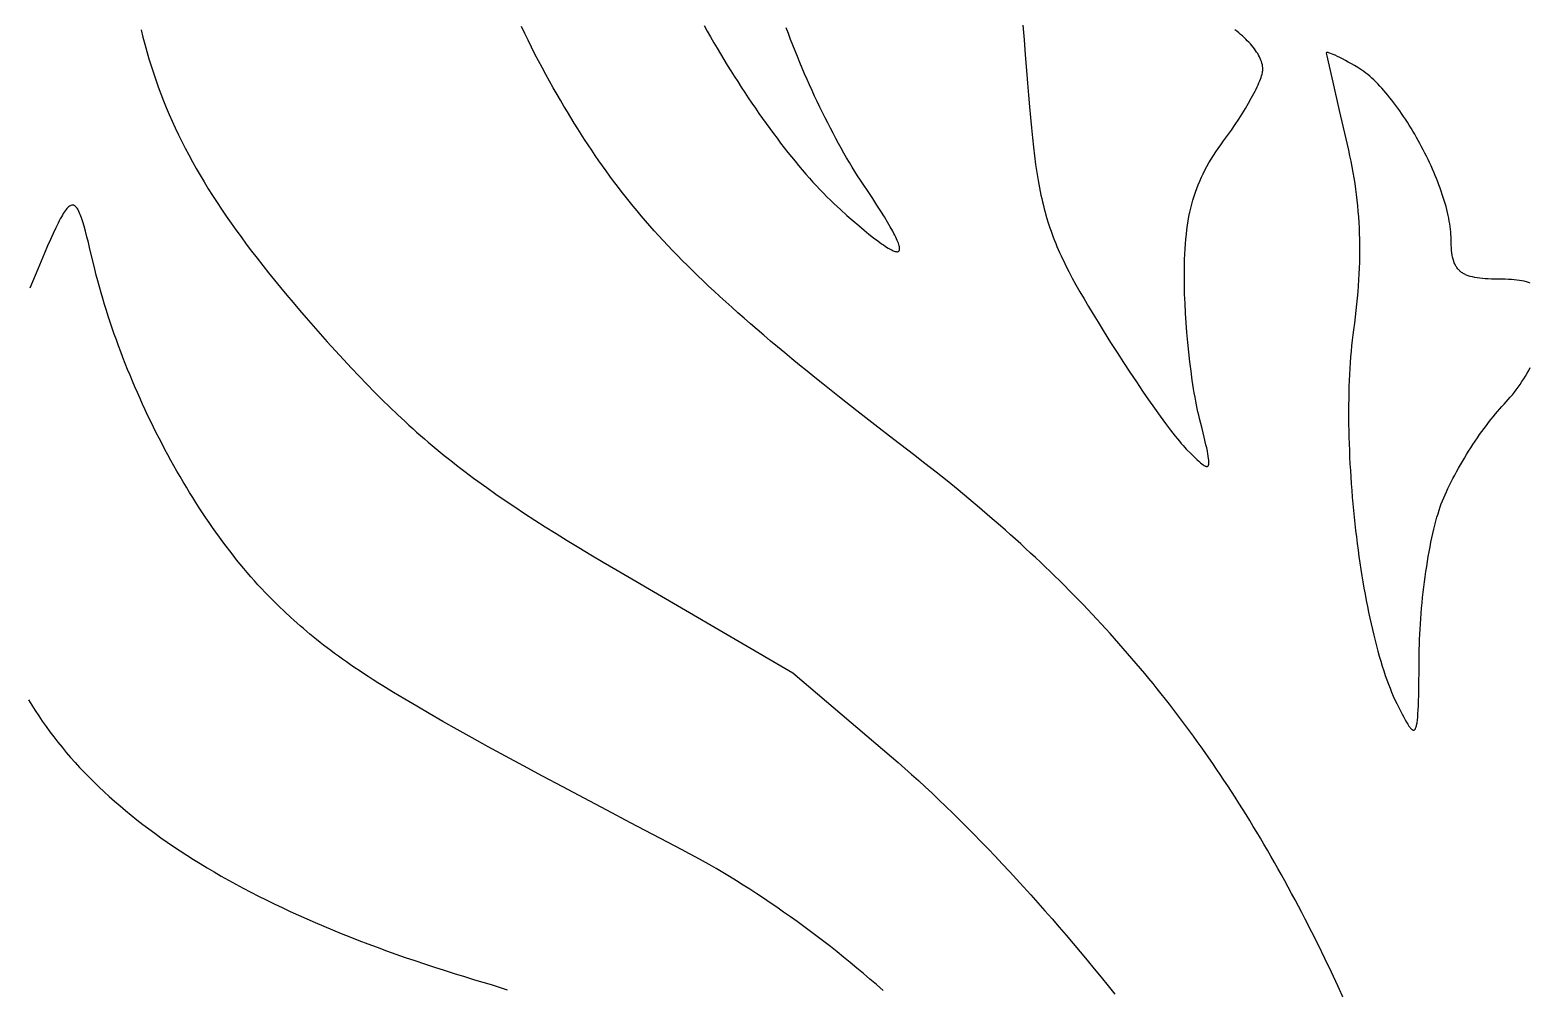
# Model space of a CAD drawing. Extents: x -452 to 452, y -1000 to 1000.
# Drawn here: x -269.8 to 85.6, y 83.6 to 310.8 of the extents above; entities that cross this region are included whole.
import ezdxf

# ---------------------------------------------------------------- set-up
doc = ezdxf.new("R2010")
doc.units = 0
doc.layers.add('LAYER_1', color=18, linetype='CONTINUOUS')

msp = doc.modelspace()

# ---------------------------------------------------------------- linework, layer by layer
at = {"layer": 'LAYER_1'}
for points in [[(-243.52, 310.83), (-243.08, 309.09), (-242.63, 307.36), (-242.16, 305.64), (-241.66, 303.94), (-241.14, 302.26), (-240.6, 300.58), (-240.04, 298.92), (-239.45, 297.27), (-238.84, 295.62), (-238.21, 293.99), (-237.55, 292.36), (-236.86, 290.75), (-236.15, 289.13), (-235.42, 287.52), (-234.66, 285.92), (-233.87, 284.32), (-233.05, 282.72), (-232.21, 281.12), (-231.34, 279.52), (-230.45, 277.92), (-229.52, 276.32), (-228.56, 274.71), (-227.58, 273.11), (-226.56, 271.49), (-225.52, 269.88), (-224.44, 268.25), (-223.34, 266.62), (-222.2, 264.98), (-221.03, 263.33), (-219.83, 261.67), (-218.59, 260), (-217.32, 258.31), (-216.02, 256.62), (-214.69, 254.91), (-213.32, 253.18), (-211.91, 251.44), (-210.47, 249.68), (-209, 247.9), (-207.49, 246.11), (-205.94, 244.29), (-204.36, 242.46), (-202.74, 240.6), (-201.08, 238.72), (-199.38, 236.81), (-197.45, 234.68), (-195.56, 232.6), (-193.69, 230.59), (-191.84, 228.64), (-190.01, 226.73), (-188.19, 224.88), (-186.38, 223.07), (-184.58, 221.31), (-182.77, 219.59), (-180.96, 217.9), (-180.05, 217.07), (-179.14, 216.24), (-178.23, 215.42), (-177.31, 214.61), (-176.38, 213.81), (-175.45, 213.01), (-174.52, 212.22), (-173.58, 211.43), (-172.63, 210.65), (-171.68, 209.87), (-170.72, 209.1), (-169.75, 208.33), (-168.77, 207.56), (-167.78, 206.79), (-166.78, 206.03), (-165.77, 205.27), (-164.75, 204.5), (-163.72, 203.74), (-161.62, 202.22), (-159.46, 200.7), (-157.25, 199.17), (-154.98, 197.64), (-152.64, 196.08), (-150.23, 194.52), (-147.74, 192.93), (-145.18, 191.32), (-142.53, 189.69), (-139.79, 188.02), (-136.96, 186.32), (-134.03, 184.59), (-131, 182.81), (-89.07, 158.33), (-65.69, 138.38), (-64.12, 137.03), (-62.53, 135.65), (-60.94, 134.22), (-59.33, 132.77), (-57.72, 131.28), (-56.09, 129.76), (-54.46, 128.21), (-52.81, 126.63), (-51.16, 125.02), (-49.5, 123.38), (-47.84, 121.72), (-46.17, 120.03), (-44.5, 118.31), (-42.82, 116.57), (-41.13, 114.81), (-39.45, 113.02), (-37.76, 111.21), (-36.08, 109.38), (-34.39, 107.53), (-32.7, 105.67), (-31.02, 103.78), (-29.33, 101.88), (-27.65, 99.96), (-25.97, 98.02), (-24.3, 96.07), (-22.63, 94.11), (-20.96, 92.13), (-19.3, 90.15), (-17.65, 88.15), (-16.01, 86.14), (-14.37, 84.12), (-12.75, 82.09)], [(41.6, 80.78), (40.08, 84.07), (38.55, 87.33), (37.01, 90.54), (35.46, 93.71), (33.9, 96.84), (32.32, 99.93), (31.53, 101.46), (30.74, 102.98), (29.94, 104.49), (29.13, 105.99), (28.32, 107.48), (27.51, 108.96), (26.7, 110.44), (25.88, 111.9), (25.06, 113.36), (24.23, 114.8), (23.4, 116.24), (22.57, 117.67), (21.73, 119.09), (20.88, 120.5), (20.04, 121.9), (19.19, 123.3), (18.33, 124.69), (17.47, 126.06), (16.6, 127.43), (15.74, 128.8), (14.86, 130.15), (13.98, 131.5), (13.1, 132.84), (12.21, 134.17), (11.32, 135.49), (10.42, 136.81), (9.51, 138.12), (8.6, 139.42), (7.69, 140.72), (6.77, 142.01), (5.85, 143.29), (4.91, 144.56), (3.98, 145.83), (3.04, 147.09), (2.09, 148.35), (1.14, 149.59), (0.18, 150.84), (-0.78, 152.07), (-1.75, 153.3), (-2.73, 154.53), (-3.71, 155.74), (-4.7, 156.95), (-5.69, 158.16), (-6.69, 159.36), (-7.7, 160.56), (-8.71, 161.74), (-9.73, 162.93), (-10.76, 164.11), (-11.79, 165.28), (-12.83, 166.45), (-13.87, 167.61), (-14.92, 168.77), (-15.98, 169.92), (-17.05, 171.07), (-18.12, 172.22), (-19.2, 173.36), (-20.29, 174.49), (-21.38, 175.62), (-22.48, 176.75), (-23.59, 177.87), (-24.7, 178.99), (-25.83, 180.1), (-26.96, 181.21), (-28.09, 182.32), (-29.24, 183.42), (-30.39, 184.52), (-31.55, 185.62), (-32.72, 186.71), (-33.9, 187.8), (-35.08, 188.89), (-36.27, 189.97), (-37.47, 191.05), (-38.68, 192.13), (-39.89, 193.2), (-42.35, 195.34), (-44.84, 197.47), (-47.36, 199.59), (-49.92, 201.7), (-52.52, 203.81), (-55.14, 205.9), (-57.81, 207.99), (-60.51, 210.08), (-65.17, 213.66), (-69.64, 217.12), (-73.92, 220.46), (-78.01, 223.69), (-81.93, 226.81), (-83.83, 228.33), (-85.68, 229.83), (-87.49, 231.31), (-89.27, 232.76), (-91, 234.2), (-92.7, 235.61), (-94.35, 237), (-95.97, 238.38), (-97.56, 239.73), (-99.11, 241.07), (-100.62, 242.39), (-102.1, 243.7), (-103.55, 244.99), (-104.97, 246.27), (-106.36, 247.53), (-107.71, 248.79), (-109.04, 250.03), (-110.34, 251.26), (-111.61, 252.48), (-112.85, 253.69), (-114.07, 254.9), (-115.26, 256.09), (-116.42, 257.28), (-117.57, 258.47), (-118.69, 259.65), (-119.79, 260.82), (-120.87, 261.99), (-121.92, 263.16), (-122.96, 264.33), (-123.98, 265.5), (-124.98, 266.67), (-125.96, 267.84), (-126.93, 269.01), (-127.88, 270.18), (-128.82, 271.36), (-129.74, 272.54), (-130.65, 273.72), (-131.55, 274.92), (-132.44, 276.12), (-133.31, 277.32), (-134.18, 278.54), (-135.04, 279.76), (-135.89, 281), (-136.73, 282.24), (-137.57, 283.5), (-138.4, 284.77), (-139.22, 286.05), (-140.04, 287.35), (-140.86, 288.66), (-141.68, 289.99), (-142.49, 291.34), (-143.3, 292.7), (-144.12, 294.08), (-144.93, 295.48), (-145.84, 297.06), (-146.73, 298.65), (-147.61, 300.24), (-148.48, 301.84), (-149.33, 303.45), (-150.17, 305.06), (-151, 306.68), (-151.81, 308.31), (-152.61, 309.94), (-153.4, 311.57)], [(-110.12, 311.8), (-109.36, 310.45), (-108.59, 309.1), (-107.81, 307.75), (-107.02, 306.41), (-106.22, 305.07), (-105.42, 303.74), (-104.61, 302.42), (-103.79, 301.11), (-102.97, 299.8), (-102.14, 298.51), (-101.31, 297.22), (-100.47, 295.95), (-99.63, 294.69), (-98.79, 293.43), (-97.94, 292.2), (-97.09, 290.97), (-96.24, 289.76), (-95.39, 288.56), (-94.53, 287.38), (-93.67, 286.22), (-92.82, 285.07), (-91.96, 283.94), (-91.1, 282.83), (-90.25, 281.74), (-89.39, 280.67), (-88.54, 279.62), (-87.69, 278.59), (-86.84, 277.58), (-85.99, 276.6), (-85.15, 275.64), (-84.31, 274.7), (-83.47, 273.79), (-82.64, 272.9), (-81.82, 272.04), (-81, 271.2), (-80.18, 270.39), (-79.38, 269.62), (-78.58, 268.87), (-77.78, 268.15), (-76.25, 266.79), (-74.81, 265.53), (-73.46, 264.38), (-72.2, 263.32), (-71.03, 262.35), (-69.94, 261.49), (-68.94, 260.73), (-68.03, 260.06), (-67.61, 259.77), (-67.21, 259.5), (-66.84, 259.25), (-66.48, 259.03), (-66.15, 258.84), (-65.84, 258.67), (-65.55, 258.52), (-65.28, 258.4), (-65.03, 258.31), (-64.81, 258.23), (-64.61, 258.19), (-64.43, 258.17), (-64.27, 258.17), (-64.13, 258.2), (-64.07, 258.22), (-64.02, 258.25), (-63.97, 258.29), (-63.93, 258.33), (-63.89, 258.38), (-63.85, 258.44), (-63.81, 258.57), (-63.78, 258.72), (-63.77, 258.9), (-63.79, 259.11), (-63.83, 259.33), (-63.89, 259.59), (-63.97, 259.87), (-64.07, 260.17), (-64.2, 260.5), (-64.34, 260.86), (-64.51, 261.24), (-64.7, 261.65), (-64.91, 262.08), (-65.15, 262.53), (-65.4, 263.02), (-65.98, 264.05), (-66.64, 265.2), (-67.38, 266.44), (-68.22, 267.78), (-69.14, 269.23), (-70.14, 270.77), (-71.23, 272.42), (-72.41, 274.17), (-73.06, 275.15), (-73.72, 276.16), (-74.37, 277.19), (-75.03, 278.25), (-75.68, 279.33), (-76.33, 280.43), (-76.98, 281.56), (-77.62, 282.7), (-78.27, 283.86), (-78.91, 285.05), (-79.55, 286.25), (-80.18, 287.47), (-80.81, 288.7), (-81.44, 289.95), (-82.06, 291.21), (-82.68, 292.49), (-83.29, 293.78), (-83.9, 295.08), (-84.5, 296.39), (-85.1, 297.72), (-85.69, 299.05), (-86.27, 300.39), (-86.85, 301.73), (-87.41, 303.08), (-87.97, 304.44), (-88.53, 305.8), (-89.07, 307.17), (-89.61, 308.54), (-90.13, 309.91), (-90.65, 311.28)], [(-34.6, 311.89), (-34.29, 308.45), (-33.99, 304.87), (-33.7, 301.14), (-33.47, 298.13), (-33.24, 295.28), (-33.01, 292.57), (-32.78, 289.99), (-32.55, 287.54), (-32.31, 285.21), (-32.06, 283), (-31.8, 280.88), (-31.53, 278.87), (-31.24, 276.94), (-31.09, 276.01), (-30.93, 275.1), (-30.78, 274.2), (-30.61, 273.32), (-30.44, 272.46), (-30.27, 271.62), (-30.09, 270.79), (-29.9, 269.97), (-29.71, 269.17), (-29.51, 268.37), (-29.3, 267.59), (-29.08, 266.82), (-28.86, 266.05), (-28.63, 265.3), (-28.39, 264.55), (-28.15, 263.81), (-27.89, 263.07), (-27.63, 262.33), (-27.36, 261.6), (-27.07, 260.87), (-26.78, 260.14), (-26.48, 259.42), (-26.17, 258.69), (-25.84, 257.96), (-25.51, 257.22), (-25.17, 256.48), (-24.81, 255.74), (-24.44, 254.99), (-23.67, 253.48), (-22.85, 251.92), (-21.97, 250.33), (-21.04, 248.69), (-20.06, 246.98), (-19.01, 245.22), (-17.91, 243.38), (-16.74, 241.46), (-15.26, 239.06), (-13.76, 236.65), (-12.23, 234.26), (-10.7, 231.9), (-9.18, 229.58), (-7.67, 227.32), (-6.19, 225.14), (-4.75, 223.04), (-3.35, 221.05), (-2.01, 219.18), (-0.75, 217.45), (0.44, 215.87), (1, 215.14), (1.54, 214.46), (2.05, 213.82), (2.53, 213.23), (2.98, 212.69), (3.41, 212.2), (3.81, 211.76), (4.17, 211.38), (5.3, 210.23), (6.28, 209.26), (6.72, 208.84), (7.13, 208.47), (7.5, 208.14), (7.84, 207.86), (8.15, 207.63), (8.42, 207.46), (8.55, 207.39), (8.67, 207.33), (8.78, 207.29), (8.88, 207.26), (8.97, 207.24), (9.06, 207.24), (9.14, 207.25), (9.21, 207.27), (9.27, 207.31), (9.33, 207.36), (9.38, 207.43), (9.42, 207.51), (9.46, 207.61), (9.48, 207.72), (9.5, 207.85), (9.52, 207.99), (9.52, 208.32), (9.5, 208.71), (9.46, 209.16), (9.38, 209.68), (9.28, 210.26), (9.16, 210.91), (9.01, 211.63), (8.83, 212.41), (8.41, 214.19), (7.9, 216.27), (7.3, 218.63), (7.12, 219.38), (6.94, 220.17), (6.76, 221), (6.58, 221.87), (6.41, 222.77), (6.24, 223.71), (6.07, 224.67), (5.91, 225.66), (5.75, 226.68), (5.59, 227.73), (5.3, 229.87), (5.02, 232.09), (4.76, 234.37), (4.53, 236.67), (4.33, 239), (4.14, 241.33), (3.99, 243.64), (3.87, 245.91), (3.82, 247.03), (3.78, 248.14), (3.75, 249.23), (3.73, 250.3), (3.71, 251.34), (3.71, 252.37), (3.72, 253.74), (3.74, 255.06), (3.77, 256.36), (3.82, 257.61), (3.89, 258.83), (3.97, 260.02), (4.06, 261.18), (4.18, 262.3), (4.31, 263.4), (4.45, 264.47), (4.62, 265.52), (4.8, 266.54), (5, 267.55), (5.22, 268.53), (5.47, 269.49), (5.73, 270.43), (6.01, 271.36), (6.31, 272.27), (6.63, 273.17), (6.98, 274.06), (7.35, 274.94), (7.74, 275.82), (8.16, 276.68), (8.59, 277.54), (9.06, 278.4), (9.54, 279.26), (10.05, 280.11), (10.59, 280.97), (11.16, 281.83), (11.75, 282.69), (12.36, 283.56), (13.01, 284.44), (13.95, 285.73), (14.87, 287.03), (15.76, 288.34), (16.62, 289.63), (17.43, 290.91), (18.2, 292.17), (18.91, 293.39), (19.57, 294.57), (20.17, 295.7), (20.45, 296.24), (20.71, 296.76), (20.95, 297.27), (21.18, 297.76), (21.38, 298.24), (21.57, 298.69), (21.74, 299.12), (21.88, 299.52), (22.01, 299.91), (22.11, 300.27), (22.2, 300.6), (22.26, 300.9), (22.29, 301.18), (22.3, 301.43), (22.29, 301.79), (22.25, 302.15), (22.19, 302.51), (22.1, 302.88), (21.99, 303.25), (21.85, 303.63), (21.69, 304), (21.51, 304.38), (21.31, 304.76), (21.09, 305.15), (20.84, 305.53), (20.58, 305.92), (20.3, 306.3), (20, 306.68), (19.68, 307.07), (19.35, 307.45), (19, 307.84), (18.63, 308.22), (18.25, 308.6), (17.86, 308.97), (17.45, 309.35), (17.03, 309.72), (16.59, 310.08), (16.15, 310.45), (15.69, 310.81)], [(85.66, 250.7), (85.22, 250.87), (84.75, 251.03), (84.25, 251.16), (83.71, 251.28), (83.14, 251.37), (82.53, 251.46), (81.89, 251.53), (81.21, 251.58), (80.49, 251.62), (79.73, 251.65), (78.93, 251.66), (78.09, 251.67), (77.26, 251.67), (76.47, 251.69), (75.71, 251.72), (75, 251.76), (74.32, 251.81), (73.69, 251.88), (73.08, 251.96), (72.51, 252.06), (71.98, 252.18), (71.47, 252.31), (71, 252.46), (70.56, 252.63), (70.36, 252.72), (70.16, 252.82), (69.96, 252.92), (69.78, 253.02), (69.6, 253.14), (69.42, 253.25), (69.26, 253.38), (69.1, 253.5), (68.95, 253.64), (68.8, 253.78), (68.66, 253.92), (68.53, 254.07), (68.41, 254.23), (68.28, 254.4), (68.17, 254.56), (68.06, 254.74), (67.96, 254.92), (67.86, 255.11), (67.77, 255.31), (67.68, 255.51), (67.53, 255.93), (67.39, 256.39), (67.27, 256.87), (67.17, 257.38), (67.09, 257.92), (67.03, 258.49), (66.98, 259.09), (66.95, 259.73), (66.93, 260.4), (66.92, 261.1), (66.91, 261.68), (66.88, 262.27), (66.84, 262.88), (66.77, 263.5), (66.7, 264.13), (66.6, 264.78), (66.49, 265.44), (66.37, 266.11), (66.22, 266.79), (66.07, 267.47), (65.9, 268.17), (65.71, 268.88), (65.51, 269.59), (65.3, 270.31), (65.07, 271.04), (64.83, 271.78), (64.58, 272.52), (64.32, 273.26), (64.04, 274.01), (63.76, 274.76), (63.46, 275.51), (63.15, 276.27), (62.83, 277.03), (62.5, 277.79), (62.16, 278.55), (61.81, 279.31), (61.45, 280.07), (61.08, 280.83), (60.71, 281.58), (60.32, 282.33), (59.93, 283.08), (59.53, 283.83), (59.13, 284.57), (58.71, 285.3), (58.29, 286.03), (57.87, 286.76), (57.44, 287.47), (57, 288.18), (56.56, 288.88), (56.11, 289.57), (55.66, 290.25), (55.2, 290.93), (54.74, 291.59), (54.28, 292.24), (53.81, 292.87), (53.34, 293.5), (52.87, 294.11), (52.4, 294.7), (51.92, 295.29), (51.45, 295.85), (50.97, 296.41), (50.49, 296.94), (50.01, 297.46), (49.53, 297.96), (49.06, 298.44), (48.58, 298.9), (48.1, 299.35), (47.63, 299.77), (47.15, 300.17), (46.68, 300.55), (46.21, 300.91), (45.74, 301.25), (45.28, 301.56), (44.82, 301.85), (44.04, 302.31), (43.29, 302.75), (42.56, 303.16), (41.87, 303.55), (41.2, 303.9), (40.58, 304.22), (40, 304.5), (39.47, 304.75), (38.99, 304.97), (38.56, 305.14), (38.19, 305.27), (37.88, 305.36), (37.75, 305.39), (37.64, 305.41), (37.55, 305.41), (37.47, 305.41), (37.41, 305.39), (37.37, 305.36), (37.35, 305.32), (37.34, 305.26), (37.48, 304.6), (37.79, 303.19), (38.86, 298.41), (40.42, 291.66), (42.29, 283.63), (42.59, 282.29), (42.88, 280.95), (43.15, 279.63), (43.41, 278.3), (43.65, 276.98), (43.87, 275.66), (44.07, 274.35), (44.26, 273.03), (44.43, 271.72), (44.58, 270.41), (44.72, 269.09), (44.84, 267.77), (44.95, 266.45), (45.03, 265.13), (45.1, 263.8), (45.16, 262.47), (45.2, 261.12), (45.22, 259.78), (45.22, 258.42), (45.21, 257.06), (45.18, 255.68), (45.14, 254.3), (45.08, 252.9), (45, 251.49), (44.9, 250.07), (44.79, 248.63), (44.67, 247.18), (44.53, 245.72), (44.37, 244.24), (44.19, 242.74), (44, 241.22), (43.79, 239.68), (43.63, 238.44), (43.48, 237.18), (43.34, 235.89), (43.21, 234.57), (43.1, 233.23), (43, 231.87), (42.91, 230.49), (42.83, 229.08), (42.77, 227.66), (42.72, 226.22), (42.68, 224.76), (42.65, 223.29), (42.63, 221.8), (42.62, 220.3), (42.63, 218.79), (42.64, 217.26), (42.67, 215.72), (42.7, 214.17), (42.75, 212.62), (42.81, 211.06), (42.88, 209.49), (42.96, 207.91), (43.05, 206.33), (43.15, 204.75), (43.26, 203.16), (43.38, 201.58), (43.51, 199.99), (43.65, 198.41), (43.8, 196.83), (43.95, 195.25), (44.12, 193.67), (44.3, 192.1), (44.48, 190.54), (44.68, 188.98), (44.88, 187.43), (45.09, 185.9), (45.31, 184.37), (45.54, 182.85), (45.78, 181.35), (46.02, 179.86), (46.27, 178.39), (46.53, 176.93), (46.8, 175.49), (47.08, 174.07), (47.36, 172.66), (47.65, 171.28), (47.95, 169.92), (48.26, 168.58), (48.57, 167.26), (48.89, 165.97), (49.22, 164.71), (49.55, 163.47), (49.89, 162.25), (50.23, 161.07), (50.59, 159.92), (50.94, 158.8), (51.31, 157.71), (51.68, 156.65), (52.05, 155.63), (52.44, 154.64), (52.82, 153.69), (53.22, 152.78), (53.61, 151.9), (54.02, 151.07), (54.9, 149.31), (55.3, 148.53), (55.68, 147.81), (56.03, 147.17), (56.35, 146.6), (56.66, 146.1), (56.94, 145.67), (57.08, 145.49), (57.2, 145.32), (57.33, 145.18), (57.44, 145.05), (57.56, 144.94), (57.67, 144.86), (57.77, 144.79), (57.87, 144.75), (57.97, 144.73), (58.06, 144.73), (58.14, 144.75), (58.22, 144.79), (58.3, 144.85), (58.38, 144.94), (58.45, 145.05), (58.52, 145.18), (58.58, 145.33), (58.64, 145.51), (58.7, 145.71), (58.75, 145.93), (58.85, 146.45), (58.93, 147.07), (59.01, 147.79), (59.07, 148.6), (59.13, 149.52), (59.18, 150.55), (59.22, 151.68), (59.25, 152.91), (59.3, 155.72), (59.34, 158.99), (59.36, 162.73), (59.38, 163.88), (59.4, 165.05), (59.44, 166.24), (59.49, 167.45), (59.56, 168.67), (59.63, 169.9), (59.72, 171.14), (59.82, 172.39), (59.92, 173.64), (60.04, 174.89), (60.17, 176.15), (60.31, 177.4), (60.46, 178.64), (60.61, 179.88), (60.78, 181.11), (60.95, 182.33), (61.14, 183.53), (61.32, 184.72), (61.52, 185.89), (61.73, 187.03), (61.94, 188.16), (62.15, 189.26), (62.37, 190.33), (62.6, 191.37), (62.84, 192.38), (63.08, 193.36), (63.32, 194.3), (63.57, 195.2), (63.82, 196.05), (64.07, 196.87), (64.33, 197.64), (64.59, 198.36), (64.87, 199.06), (65.16, 199.78), (65.48, 200.52), (65.82, 201.27), (66.17, 202.04), (66.55, 202.82), (66.94, 203.6), (67.34, 204.4), (67.77, 205.2), (68.2, 206), (68.65, 206.82), (69.11, 207.63), (69.59, 208.44), (70.07, 209.25), (70.57, 210.06), (71.07, 210.87), (71.58, 211.67), (72.09, 212.46), (72.61, 213.25), (73.14, 214.03), (73.67, 214.79), (74.2, 215.54), (74.74, 216.28), (75.27, 217), (75.81, 217.7), (76.34, 218.39), (76.87, 219.05), (77.4, 219.69), (77.93, 220.31), (78.45, 220.9), (78.96, 221.47), (79.47, 222.01), (79.97, 222.54), (80.47, 223.09), (80.95, 223.66), (81.43, 224.25), (81.91, 224.85), (82.37, 225.46), (82.82, 226.09), (83.27, 226.72), (83.7, 227.37), (84.12, 228.02), (84.53, 228.68), (84.93, 229.35), (85.31, 230.02), (85.68, 230.7)], [(-67.69, 83.01), (-69.24, 84.36), (-70.79, 85.69), (-72.34, 87.01), (-73.9, 88.31), (-75.46, 89.6), (-77.03, 90.87), (-78.6, 92.12), (-80.17, 93.37), (-81.74, 94.59), (-83.32, 95.8), (-84.9, 96.99), (-86.48, 98.17), (-88.07, 99.33), (-89.66, 100.47), (-91.25, 101.59), (-92.84, 102.7), (-94.44, 103.8), (-96.03, 104.87), (-97.63, 105.93), (-99.23, 106.97), (-100.83, 107.99), (-102.44, 108.99), (-104.04, 109.98), (-105.65, 110.94), (-107.25, 111.89), (-108.86, 112.82), (-110.47, 113.73), (-112.08, 114.62), (-113.69, 115.5), (-115.3, 116.35), (-127.51, 122.76), (-133.16, 125.74), (-138.51, 128.57), (-143.58, 131.26), (-148.38, 133.83), (-152.91, 136.26), (-157.19, 138.58), (-161.24, 140.79), (-165.05, 142.89), (-168.64, 144.89), (-172.03, 146.8), (-175.21, 148.63), (-178.21, 150.37), (-181.03, 152.04), (-183.69, 153.65), (-184.96, 154.43), (-186.19, 155.19), (-187.39, 155.94), (-188.55, 156.68), (-189.68, 157.41), (-190.78, 158.13), (-191.84, 158.84), (-192.88, 159.53), (-193.88, 160.22), (-194.87, 160.91), (-195.82, 161.58), (-196.75, 162.25), (-197.66, 162.91), (-198.55, 163.57), (-199.42, 164.23), (-200.26, 164.88), (-201.09, 165.53), (-201.91, 166.18), (-202.71, 166.83), (-203.5, 167.49), (-204.27, 168.14), (-205.04, 168.79), (-205.79, 169.45), (-206.54, 170.11), (-207.28, 170.77), (-208.01, 171.45), (-209.47, 172.81), (-210.92, 174.2), (-212.38, 175.63), (-213.24, 176.5), (-214.1, 177.38), (-214.95, 178.29), (-215.81, 179.21), (-216.66, 180.15), (-217.51, 181.11), (-218.35, 182.09), (-219.19, 183.09), (-220.03, 184.1), (-220.87, 185.13), (-221.7, 186.18), (-222.52, 187.24), (-223.34, 188.32), (-224.16, 189.41), (-224.97, 190.52), (-225.78, 191.64), (-226.58, 192.78), (-227.38, 193.93), (-228.17, 195.1), (-228.96, 196.27), (-229.74, 197.46), (-230.51, 198.67), (-231.28, 199.88), (-232.04, 201.11), (-232.79, 202.35), (-233.54, 203.6), (-234.28, 204.85), (-235.01, 206.12), (-235.73, 207.4), (-236.45, 208.69), (-237.16, 209.99), (-237.86, 211.29), (-238.55, 212.61), (-239.24, 213.93), (-239.91, 215.26), (-240.58, 216.6), (-241.24, 217.94), (-241.88, 219.29), (-242.52, 220.65), (-243.15, 222.01), (-243.77, 223.37), (-244.38, 224.75), (-244.98, 226.12), (-245.57, 227.5), (-246.14, 228.89), (-246.71, 230.27), (-247.26, 231.67), (-247.81, 233.06), (-248.34, 234.45), (-248.86, 235.85), (-249.37, 237.25), (-249.87, 238.65), (-250.35, 240.05), (-250.82, 241.45), (-251.28, 242.86), (-251.73, 244.26), (-252.16, 245.66), (-252.58, 247.06), (-252.99, 248.45), (-253.38, 249.85), (-253.76, 251.24), (-254.13, 252.64), (-254.48, 254.02), (-254.81, 255.41), (-255.62, 258.8), (-255.99, 260.33), (-256.35, 261.74), (-256.68, 263.03), (-257.01, 264.2), (-257.32, 265.25), (-257.48, 265.73), (-257.63, 266.18), (-257.78, 266.6), (-257.93, 266.99), (-258.08, 267.35), (-258.23, 267.68), (-258.38, 267.98), (-258.53, 268.24), (-258.68, 268.48), (-258.83, 268.68), (-258.99, 268.85), (-259.14, 268.99), (-259.3, 269.1), (-259.38, 269.15), (-259.46, 269.18), (-259.54, 269.21), (-259.62, 269.23), (-259.71, 269.24), (-259.79, 269.24), (-259.88, 269.23), (-259.96, 269.22), (-260.14, 269.17), (-260.31, 269.08), (-260.5, 268.96), (-260.69, 268.81), (-260.88, 268.63), (-261.08, 268.41), (-261.28, 268.16), (-261.5, 267.88), (-261.71, 267.57), (-261.94, 267.22), (-262.17, 266.83), (-262.41, 266.41), (-262.66, 265.96), (-262.92, 265.48), (-263.19, 264.96), (-263.74, 263.81), (-264.34, 262.53), (-264.98, 261.11), (-265.67, 259.54), (-266.4, 257.84), (-268.02, 254), (-269.87, 249.57)], [(-270.19, 151.93), (-269.41, 150.65), (-268.6, 149.37), (-267.77, 148.1), (-266.92, 146.83), (-266.03, 145.58), (-265.13, 144.34), (-264.19, 143.1), (-263.24, 141.88), (-262.25, 140.66), (-261.25, 139.45), (-260.21, 138.25), (-259.16, 137.06), (-258.07, 135.88), (-256.96, 134.71), (-255.83, 133.54), (-254.67, 132.39), (-253.49, 131.24), (-252.28, 130.1), (-251.05, 128.97), (-249.79, 127.85), (-248.5, 126.74), (-247.19, 125.63), (-245.86, 124.54), (-244.49, 123.45), (-243.11, 122.38), (-241.7, 121.31), (-240.26, 120.25), (-238.8, 119.2), (-237.31, 118.15), (-235.8, 117.12), (-234.26, 116.09), (-232.7, 115.08), (-231.11, 114.07), (-229.5, 113.07), (-227.86, 112.08), (-226.2, 111.09), (-224.51, 110.12), (-222.79, 109.15), (-221.05, 108.2), (-219.29, 107.25), (-217.5, 106.31), (-215.68, 105.38), (-213.84, 104.45), (-211.97, 103.54), (-210.08, 102.63), (-208.16, 101.74), (-206.22, 100.85), (-204.25, 99.97), (-202.26, 99.09), (-200.24, 98.23), (-198.19, 97.37), (-196.12, 96.53), (-194.03, 95.69), (-191.91, 94.86), (-189.76, 94.04), (-187.59, 93.22), (-185.39, 92.42), (-183.17, 91.62), (-180.92, 90.83), (-178.65, 90.05), (-176.35, 89.28), (-174.02, 88.51), (-171.67, 87.76), (-169.3, 87.01), (-166.89, 86.27), (-164.47, 85.54), (-162.52, 84.96), (-160.59, 84.36), (-158.66, 83.75), (-156.74, 83.14)]]:
    msp.add_lwpolyline(points, dxfattribs=at)

doc.saveas('drawing.dxf')
